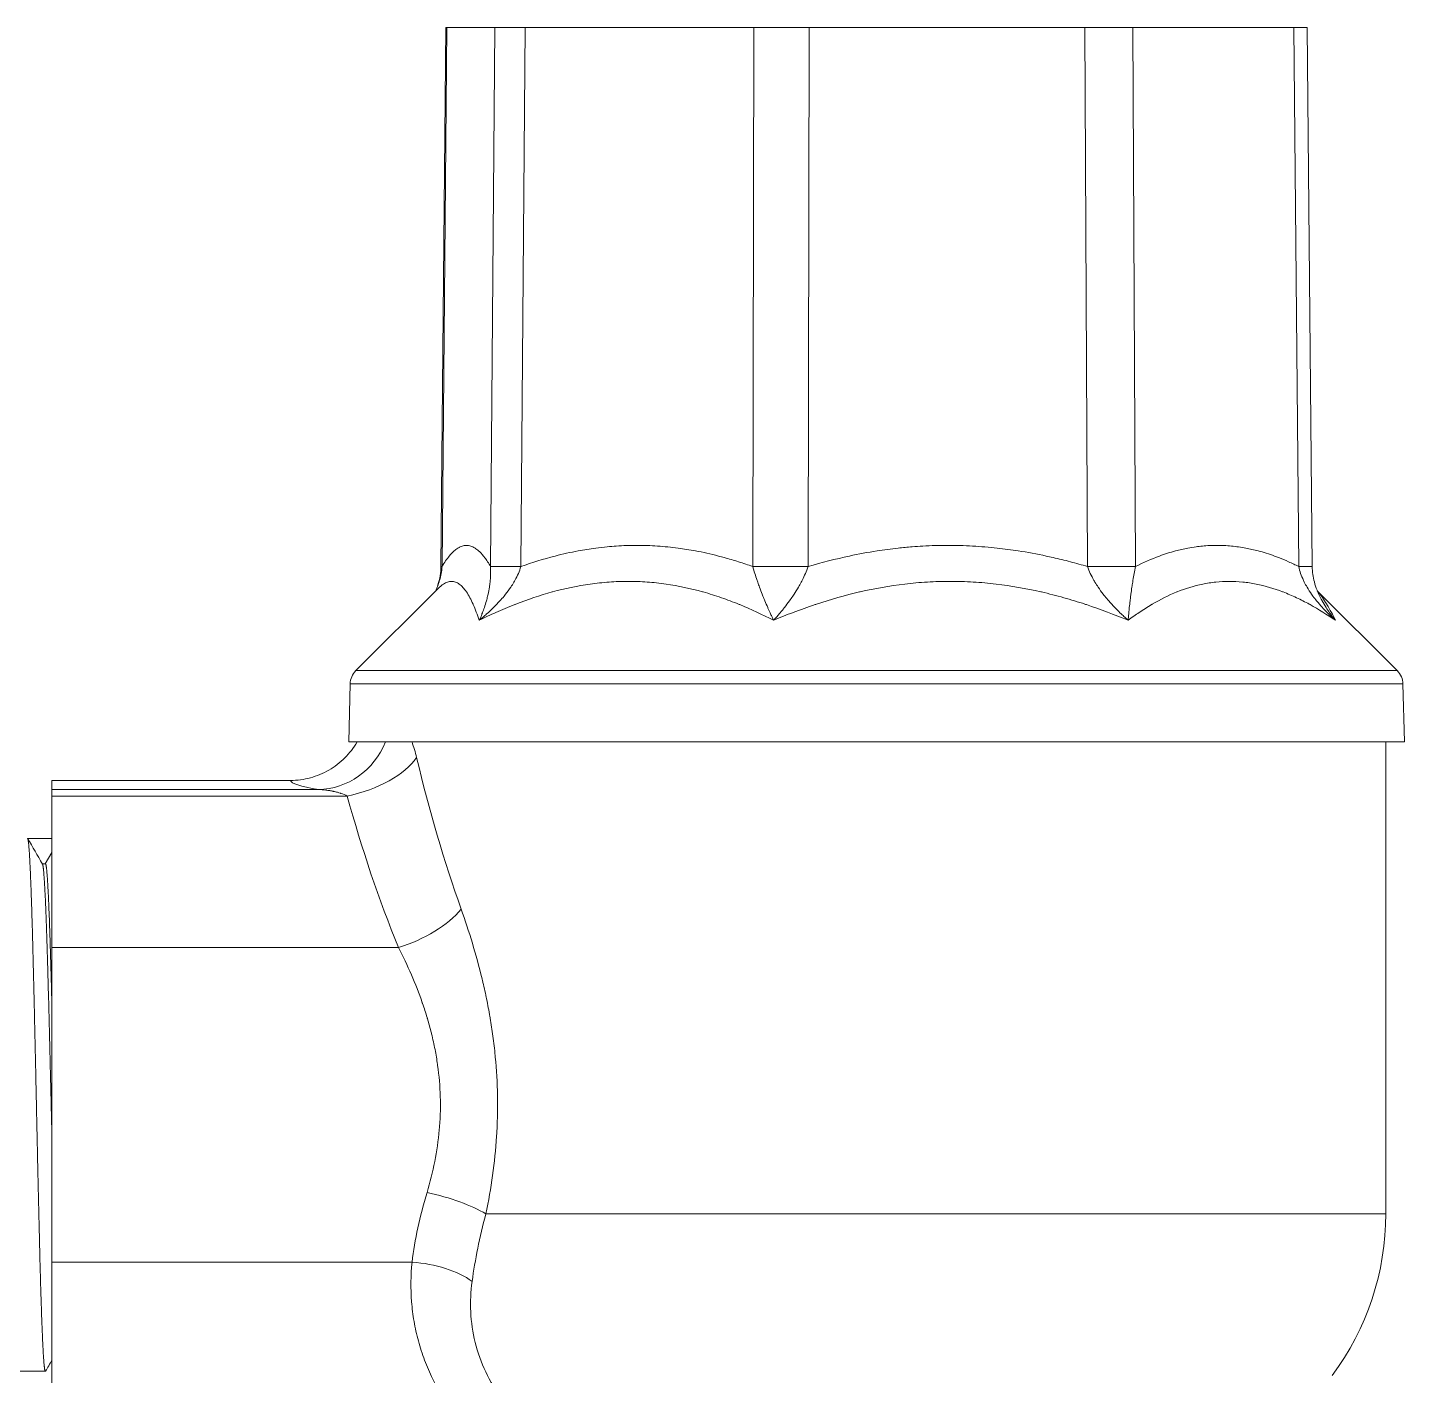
# Model space of a CAD drawing. Header units: metres. Extents: x 78 to 178, y -74 to 157.
# Drawn here: x 118.0039 to 118.0894, y -58.6127 to -58.529 of the extents above; entities that cross this region are included whole.
import ezdxf

# ---------------------------------------------------------------- set-up
doc = ezdxf.new("R2010")
doc.units = ezdxf.units.M
doc.layers.add('01_Fina', color=252, linetype='Continuous', lineweight=15)

# ---------------------------------------------------------------- blocks, each defined once
blk = doc.blocks.new('110-32-frente')
at = {"layer": '01_Fina', "linetype": 'Continuous', "lineweight": 5}
for p, q in [((7.741045540413067, 3.67772370488722), (7.740737066716014, 3.644254321665311)), ((7.741113342923497, 3.67772370488722), (7.740804848466383, 3.644252069199463)), ((7.741113342923497, 3.67772370488722), (7.741045540413067, 3.67772370488722)), ((7.741113342923497, 3.67772370488722), (7.744084046179175, 3.67772370488722)), ((7.743816946698273, 3.644252055318496), (7.744084046179175, 3.67772370488722)), ((7.745967842813628, 3.67772370488722), (7.744084046179175, 3.67772370488722)), ((7.745967842813628, 3.67772370488722), (7.745700743443493, 3.644252069199463)), ((7.745967842813628, 3.67772370488722), (7.760167069488468, 3.67772370488722)), ((7.760097828367043, 3.644252056249837), (7.760167069488468, 3.67772370488722)), ((7.763602161145557, 3.67772370488722), (7.760167069488468, 3.67772370488722)), ((7.763602161145557, 3.67772370488722), (7.76353292005092, 3.644252069199463)), ((7.763602161145557, 3.67772370488722), (7.780712196828644, 3.67772370488722)), ((7.780881374573831, 3.644252055318496), (7.780712196828644, 3.67772370488722)), ((7.783686353403637, 3.67772370488722), (7.780712196828644, 3.67772370488722)), ((7.783686353403637, 3.67772370488722), (7.79368437124451, 3.67772370488722)), ((7.783686353403637, 3.67772370488722), (7.783855531078664, 3.644252069199463)), ((7.793992865820974, 3.644252056249837), (7.79368437124451, 3.67772370488722)), ((7.794523174662827, 3.67772370488722), (7.79368437124451, 3.67772370488722)), ((7.794523174662827, 3.67772370488722), (7.794831648359875, 3.644254321665311)), ((7.740565631191948, 3.642894814796484), (7.735459163479312, 3.637788347083848)), ((7.795147540233492, 3.642750358446939), (7.800109551596584, 3.637788347083848)), ((7.800109551596584, 3.637788347083848), (7.735459163479312, 3.637788347083848)), ((7.735103422018063, 3.636960336407067), (7.73500911521475, 3.63335890488722)), ((7.800465293057826, 3.636960336407067), (7.735103422018063, 3.636960336407067)), ((7.800465293057826, 3.636960336407067), (7.800559599861145, 3.63335890488722)), ((7.73500911521475, 3.63335890488722), (7.800559599861145, 3.63335890488722)), ((7.799400357537947, 3.604063601885701), (7.799400357537947, 3.63335890488722)), ((7.716584357537968, 3.63097568129962), (7.716584357537968, 3.630408327227218)), ((7.731401214864412, 3.63097568129962), (7.716584357537968, 3.63097568129962)), ((7.716584357537968, 3.630408327227218), (7.716584357537968, 3.630005257769049)), ((7.733126988614174, 3.630408327227218), (7.716584357537968, 3.630408327227218)), ((7.716584357537968, 3.630005257769049), (7.716584357537968, 3.620596080823226)), ((7.734920419058504, 3.630005257769049), (7.716584357537968, 3.630005257769049)), ((7.71507554470935, 3.627376194977891), (7.716584357537968, 3.627376194977891)), ((7.716584357537968, 3.626505749895226), (7.71617336220688, 3.625794104887218)), ((7.715990457387902, 3.625794104887218), (7.716179643908767, 3.625794104887218)), ((7.716584357537968, 3.620596080823226), (7.716584357537968, 3.601063280823225)), ((7.738104418260412, 3.620596080823226), (7.716584357537968, 3.620596080823226)), ((7.799400357537947, 3.604063601885701), (7.743530649668507, 3.604063601885701)), ((7.716584357537968, 3.601063280823225), (7.716584357537968, 3.591654103935056)), ((7.738944333212407, 3.601063280823225), (7.716584357537968, 3.601063280823225)), ((7.688086864169349, 3.594280504887219), (7.716179643908767, 3.594280504887219))]:
    blk.add_line(p, q, dxfattribs=at)
for centre, radius, start, end in [((7.756512092484066, 3.641931785825653), 0.0040657066666666, 159.8841074653523, 159.8992462752002), ((7.736319005325235, 3.636928505237925), 0.001216, 135.0000000000113, 178.5000000000082), ((7.799249709750661, 3.636928505237925), 0.001216, 1.499999999991728, 44.99999999998863), ((7.782568357537946, 3.604063601885701), 0.016832, 323.3805031614418, 0)]:
    blk.add_arc(centre, radius, start, end, dxfattribs=at)
for centre, major_axis, ratio, start_param, end_param in [((7.7453368713536, 3.644211927136169), (-0.0045998046375796, 4.23945291429e-05), 0.0020685575873205, 0, 0.1719034599056481), ((7.748348969696252, 3.644211927136172), (-0.004599853546770901, 3.67062427737e-05), 0.0050541338821875, 5.325913381656711, 6.111280104557984), ((7.762746054646591, 3.644211927136169), (-0.0045999901576133, 9.5157690356e-06), 0.009216182269648, 4.540504585501212, 5.325871301470818), ((7.780094509099343, 3.644211927136172), (-0.0045999412440642, -2.32497560566e-05), 0.0079795160769613, 3.75507672134932, 4.540443445293356), ((7.790231843722294, 3.644211927136169), (0.0045998046375796, 4.23945291419e-05), 0.0020685575872895, 4.0769851007e-06, 0.6134666573932587), ((7.733126988614174, 3.63516979284893), (-0.0007716300513610001, -0.0047051472945952), 0.9513595267143493, 0.1707040750015594, 1.335476894273693), ((7.734920419058525, 3.632389257769045), (-0.0045981736182015, -0.0012611991820783), 0.4864643673301752, 1.438151066173105, 2.628194326946477), ((7.767784357537947, 3.659431280823223), (0, 0.0630189365825857), 0.5016904713802558, 2.014302967911615, 2.18758264140071), ((7.767784357537947, 3.630988759022756), (0.0363839999999998, 0), 0.052407779283046, 3.148451156752459, 3.450901382190079), ((7.767784357537947, 3.657047280823224), (0, 0.0630189365825857), 0.577350269189626, 2.014302967911453, 2.1875826414007), ((7.738104418260384, 3.622980080823218), (-0.0044125593373312, -0.001806417475151), 0.4712590737874944, 1.380213335529875, 2.426344211921916), ((7.739872954858242, 3.604063601885701), (-0.0046337935328206, 0.0011232904767643), 0.2711772576296094, 3.871042446737124, 4.778031350610053), ((7.738944333212415, 3.598679280823233), (-0.0047430722401477, 0.0004869186017602), 0.4980356029937162, 3.860160861589239, 4.763472289491684)]:
    blk.add_ellipse(centre, major_axis=major_axis, ratio=ratio, start_param=start_param, end_param=end_param, dxfattribs=at)
for points, knots in [([(7.740804848466361, 3.644252069199463), (7.740954460485475, 3.644504129608237), (7.74110475207042, 3.644723958989459), (7.741255745520668, 3.64490786076865), (7.741355744844369, 3.645029654485632), (7.741456052099137, 3.645135686585451), (7.74155671429203, 3.645225042129069), (7.741632853893634, 3.645292629525067), (7.741709203096, 3.645350669930048), (7.741785736653212, 3.645398742162843), (7.741836185003392, 3.645430429763973), (7.741886713456083, 3.645457786793141), (7.741937342068979, 3.645480711258464), (7.741975885252898, 3.645498163482272), (7.742014480455714, 3.64551304390336), (7.742053149926193, 3.645525311450154), (7.74214233363881, 3.645553604192581), (7.742231912671343, 3.645568009133459), (7.742321248733737, 3.645568120628055), (7.742411134523798, 3.645568232808727), (7.742500629601621, 3.645553901997498), (7.742589647537442, 3.645525573296769), (7.742678413127719, 3.645497324901445), (7.742766704322783, 3.6454551577329), (7.742854578432435, 3.645399504187821), (7.742929702870092, 3.645351925426627), (7.743004522448131, 3.645294489372837), (7.743079065073402, 3.6452275318413), (7.743178901194363, 3.645137854556741), (7.743278201877282, 3.645031144408617), (7.743377009949348, 3.644908262104007), (7.743401507747379, 3.644877795505312), (7.743425975262313, 3.644846334754728), (7.743450410873207, 3.644813897736732), (7.743512035122143, 3.644732094712452), (7.743573479658245, 3.644644060129614), (7.743634726396352, 3.644550048470978), (7.743695719063417, 3.644456426802733), (7.743756515664294, 3.644356877249389), (7.743816945338337, 3.644252044114136)], [0, 0, 0, 0, 0.1503962124824457, 0.1503962124824457, 0.1503962124824457, 0.25, 0.25, 0.25, 0.3253390372526776, 0.3253390372526776, 0.3253390372526776, 0.3749999999999999, 0.3749999999999999, 0.3749999999999999, 0.4128065191087572, 0.4128065191087572, 0.4128065191087572, 0.4999999999999999, 0.4999999999999999, 0.4999999999999999, 0.5877300242253803, 0.5877300242253803, 0.5877300242253803, 0.675211353838037, 0.675211353838037, 0.675211353838037, 0.7499999999999999, 0.7499999999999999, 0.7499999999999999, 0.8501656206524653, 0.8501656206524653, 0.8501656206524653, 0.8749999999999998, 0.8749999999999998, 0.8749999999999998, 0.9376299044248612, 0.9376299044248612, 0.9376299044248612, 1, 1, 1, 1]), ([(7.745700743443457, 3.644252069199463), (7.746406736333988, 3.644504121420531), (7.747117067550987, 3.64472393442038), (7.747832427863123, 3.644907890970653), (7.748305367012591, 3.645029508361143), (7.748780504078637, 3.645135453554317), (7.749257868755606, 3.645224745715149), (7.749619715945363, 3.645292430064294), (7.749982955520082, 3.645350559799727), (7.75034747089245, 3.645398698645184), (7.750587087133794, 3.645430342987467), (7.750827254656067, 3.645457670619126), (7.751068080712116, 3.645480579936503), (7.751252091436754, 3.645498084521186), (7.751436467021798, 3.645513007073031), (7.751621303119258, 3.645525304003019), (7.752046372366791, 3.645553583364289), (7.752473877859288, 3.645567983755974), (7.752900411796937, 3.64556811605091), (7.753330316002518, 3.645568249391181), (7.753758781692348, 3.645553923279639), (7.754185593035082, 3.645525573756192), (7.754610769817503, 3.645497332802975), (7.755034305009985, 3.645455175570944), (7.755456339987631, 3.645399529905553), (7.755816875826305, 3.645351992953159), (7.756176316746505, 3.645294611935952), (7.756534775746025, 3.645227719659427), (7.757015522012025, 3.645138007273331), (7.757494342176527, 3.645031231468511), (7.757971443713308, 3.644908244041623), (7.758089436011928, 3.644877827939222), (7.758207323188344, 3.644846420263366), (7.758325092188642, 3.644814040400511), (7.758622900603974, 3.644732159806959), (7.758920121847161, 3.644644021163177), (7.759216560126518, 3.644549908359039), (7.759511356793644, 3.644456316731623), (7.759805379533078, 3.644356816677782), (7.760097822680101, 3.644252045797236)], [0, 0, 0, 0, 0.1505008491662884, 0.1505008491662884, 0.1505008491662884, 0.2499999999999998, 0.2499999999999998, 0.2499999999999998, 0.325421349439888, 0.325421349439888, 0.325421349439888, 0.3749999999999998, 0.3749999999999998, 0.3749999999999998, 0.4128821277301026, 0.4128821277301026, 0.4128821277301026, 0.5, 0.5, 0.5, 0.5878062361853456, 0.5878062361853456, 0.5878062361853456, 0.6752762006389953, 0.6752762006389953, 0.6752762006389953, 0.75, 0.75, 0.75, 0.8502156106318066, 0.8502156106318066, 0.8502156106318066, 0.875, 0.875, 0.875, 0.9376735363664304, 0.9376735363664304, 0.9376735363664304, 1, 1, 1, 1]), ([(7.76353292005092, 3.644252069199463), (7.764381765185674, 3.644504129608237), (7.765236168612182, 3.644723958989462), (7.766096447348112, 3.64490786076865), (7.766666189225277, 3.645029654485632), (7.767238508740932, 3.645135686585451), (7.767813723312166, 3.645225042129069), (7.768248808293286, 3.645292629525067), (7.768685587530327, 3.645350669930053), (7.769123937103963, 3.645398742162843), (7.769412882418906, 3.645430429763973), (7.769702510016379, 3.645457786793141), (7.769992940623396, 3.645480711258468), (7.770214043269958, 3.645498163482272), (7.770435576724885, 3.64551304390336), (7.770657671227433, 3.645525311450156), (7.771169889575483, 3.645553604192581), (7.771685093292724, 3.645568009133459), (7.772199626785059, 3.645568120628055), (7.772717326448919, 3.645568232808727), (7.773233512581222, 3.645553901997498), (7.773747664674453, 3.645525573296765), (7.774260359263749, 3.645497324901442), (7.774771031598731, 3.6454551577329), (7.775279989702398, 3.645399504187821), (7.775715102973926, 3.645351925426627), (7.776148963250308, 3.645294489372837), (7.776581714131688, 3.6452275318413), (7.777161304254597, 3.645137854556741), (7.777738679407598, 3.645031144408617), (7.778314042348724, 3.644908262104007), (7.778456693903713, 3.644877795505308), (7.778599221757296, 3.644846334754724), (7.778741615661097, 3.644813897736732), (7.779100719323857, 3.644732094712452), (7.779459105818084, 3.644644060129614), (7.779816657998202, 3.644550048470978), (7.780172726937658, 3.644456426802733), (7.780527969028058, 3.644356877249389), (7.780881367312781, 3.644252044114136)], [0, 0, 0, 0, 0.1503962124831466, 0.1503962124831466, 0.1503962124831466, 0.2499999999999996, 0.2499999999999996, 0.2499999999999996, 0.3253390372532531, 0.3253390372532531, 0.3253390372532531, 0.3749999999999996, 0.3749999999999996, 0.3749999999999996, 0.4128065191092734, 0.4128065191092734, 0.4128065191092734, 0.4999999999999996, 0.4999999999999996, 0.4999999999999996, 0.5877300242257815, 0.5877300242257815, 0.5877300242257815, 0.6752113538383816, 0.6752113538383816, 0.6752113538383816, 0.7499999999999997, 0.7499999999999997, 0.7499999999999997, 0.8501656206526904, 0.8501656206526904, 0.8501656206526904, 0.8749999999999996, 0.8749999999999996, 0.8749999999999996, 0.9376299044250336, 0.9376299044250336, 0.9376299044250336, 1, 1, 1, 1]), ([(7.783855531078714, 3.644252069199463), (7.78434994749584, 3.644504121420531), (7.784847762727864, 3.64472393442038), (7.785349501769318, 3.644907890970657), (7.78568121158252, 3.645029508361147), (7.786014636274053, 3.645135453554321), (7.78634980722095, 3.645224745715149), (7.78660387014407, 3.645292430064294), (7.786859015457133, 3.645350559799727), (7.787115165724693, 3.645398698645184), (7.787283547551588, 3.645430342987467), (7.787452363621711, 3.645457670619126), (7.787621690538742, 3.645480579936503), (7.787751070096817, 3.645498084521182), (7.787880734120384, 3.645513007073033), (7.788010750425585, 3.645525304003019), (7.78830975010031, 3.645553583364289), (7.788610613326526, 3.64556798375597), (7.788910944743867, 3.64556811605091), (7.78921364923697, 3.645568249391181), (7.78951549516465, 3.645553923279639), (7.789816325900822, 3.645525573756192), (7.79011600454487, 3.645497332802975), (7.790414675836708, 3.645455175570944), (7.790712434755711, 3.645399529905549), (7.790966804102495, 3.645351992953159), (7.791220507558335, 3.645294611935952), (7.791473621135522, 3.645227719659423), (7.791813083688473, 3.645138007273331), (7.792151372147861, 3.645031231468511), (7.79248862350959, 3.644908244041623), (7.792572029368329, 3.644877827939222), (7.792655371791241, 3.644846420263366), (7.792738641379813, 3.644814040400511), (7.792949209391416, 3.644732159806959), (7.793159430754236, 3.644644021163177), (7.793369164576631, 3.644549908359039), (7.793577736937669, 3.644456316731623), (7.793785827419256, 3.644356816677782), (7.793992861928217, 3.644252045797236)], [0, 0, 0, 0, 0.1505008491670417, 0.1505008491670417, 0.1505008491670417, 0.2500000000000002, 0.2500000000000002, 0.2500000000000002, 0.3254213494405178, 0.3254213494405178, 0.3254213494405178, 0.3750000000000001, 0.3750000000000001, 0.3750000000000001, 0.4128821277306659, 0.4128821277306659, 0.4128821277306659, 0.5, 0.5, 0.5, 0.5878062361857858, 0.5878062361857858, 0.5878062361857858, 0.6752762006393703, 0.6752762006393703, 0.6752762006393703, 0.7499999999999999, 0.7499999999999999, 0.7499999999999999, 0.8502156106320498, 0.8502156106320498, 0.8502156106320498, 0.8749999999999998, 0.8749999999999998, 0.8749999999999998, 0.9376735363665988, 0.9376735363665988, 0.9376735363665988, 1, 1, 1, 1]), ([(7.740421188733918, 3.642750372338453), (7.740469551843801, 3.642870802214346), (7.74051326729365, 3.642993331348473), (7.740664523636752, 3.643482197555094), (7.740733518251197, 3.643869313206185), (7.740737066716014, 3.644254321665311)], [0.0477768537688878, 0.0477768537688878, 0.0477768537688878, 0.0477768537688878, 0.0868308261419231, 0.0868308261419231, 0.2014372328810025, 0.2014372328810025, 0.2014372328810025, 0.2014372328810025]), ([(7.740804848466383, 3.644252069199463), (7.740794803590753, 3.644107171685198), (7.740776342472018, 3.643964162040308), (7.740751568121432, 3.643825374347677), (7.740725268275646, 3.643678040721294), (7.740691847110454, 3.643535353148415), (7.740652909759582, 3.643396261953839), (7.740642304899197, 3.64335837949223), (7.740631285868801, 3.643320763133647), (7.740619866088294, 3.643283375895407), (7.740587248551015, 3.643176589286291), (7.740551463545259, 3.643071982625652), (7.740512932332975, 3.642969153141432), (7.740486292093487, 3.642898057478355), (7.740458341554081, 3.64282781297479), (7.740429169890107, 3.642758348667364)], [0, 0, 0, 0, 0.1063511576089856, 0.1063511576089856, 0.1063511576089856, 0.2192509502587657, 0.2192509502587657, 0.2192509502587657, 0.25, 0.25, 0.25, 0.3378264057471166, 0.3378264057471166, 0.3378264057471166, 0.3985490340864155, 0.3985490340864155, 0.3985490340864155, 0.3985490340864155]), ([(7.743816947444721, 3.644252057004436), (7.74382449989008, 3.644107166650844), (7.743826038642047, 3.643964168134935), (7.743822841257781, 3.643825384178597), (7.743819446871611, 3.643678049262717), (7.743810719883412, 3.643535352988942), (7.743797900131403, 3.643396252411527), (7.743794409890256, 3.643358381588516), (7.743790612872507, 3.643320776603403), (7.74378652206262, 3.64328340031556), (7.743774831239534, 3.643176585386122), (7.743760780858076, 3.643071955767029), (7.743744700988387, 3.642969097618603), (7.743721958928852, 3.642823623421314), (7.743695163585747, 3.642681700512926), (7.743664889077031, 3.64254273921049), (7.74365565158039, 3.642500338701985), (7.743646088749123, 3.642458214140617), (7.743636231248928, 3.642416405463158), (7.743612471510395, 3.642315633134995), (7.743586946583951, 3.642216451565076), (7.743560010128517, 3.642119404041661), (7.743520809752425, 3.641978171672512), (7.743478619167795, 3.641841427630549), (7.743433535357382, 3.641707640588421), (7.743424839505442, 3.641681835486803), (7.74341603561629, 3.641656140954626), (7.743407124973947, 3.641630554651378), (7.743368591992336, 3.641519909816253), (7.743328485680252, 3.641412445039875), (7.743286652963262, 3.641307113433342), (7.743260438521623, 3.641241107458807), (7.743233541340692, 3.641175939573322), (7.743205675381652, 3.641110938765571), (7.743177779293822, 3.641045867678663), (7.743148911223493, 3.640980961508134), (7.743119684489812, 3.64091759980662)], [2.9838029122e-06, 2.9838029122e-06, 2.9838029122e-06, 2.9838029122e-06, 0.1063555931711868, 0.1063555931711868, 0.1063555931711868, 0.2192609546257924, 0.2192609546257924, 0.2192609546257924, 0.25, 0.25, 0.25, 0.3378468449472294, 0.3378468449472294, 0.3378468449472294, 0.4620902758178158, 0.4620902758178158, 0.4620902758178158, 0.5, 0.5, 0.5, 0.5913745996855373, 0.5913745996855373, 0.5913745996855373, 0.7243512150506713, 0.7243512150506713, 0.7243512150506713, 0.75, 0.75, 0.75, 0.8609150295850657, 0.8609150295850657, 0.8609150295850657, 0.9304198521067328, 0.9304198521067328, 0.9304198521067328, 0.9999998235448704, 0.9999998235448704, 0.9999998235448704, 0.9999998235448704]), ([(7.745700743443493, 3.644252069199463), (7.745657959217424, 3.644107174674569), (7.745605221432526, 3.643964172028732), (7.745545483051252, 3.643825384178619), (7.745482065761031, 3.643678049262899), (7.74541073074851, 3.643535352988948), (7.745333184197293, 3.64339625241153), (7.745312071763599, 3.643358381588502), (7.745290492688247, 3.643320776603385), (7.745268455391318, 3.643283400315556), (7.745205476629812, 3.643176585386111), (7.745138951034269, 3.643071955767029), (7.745069306139598, 3.642969097618607), (7.744970806066419, 3.642823623421325), (7.744866082813152, 3.64268170051293), (7.744755999478861, 3.64254273921049), (7.744722410348138, 3.642500338701982), (7.74468831958508, 3.64245821414061), (7.744653802403071, 3.642416405463151), (7.744570604918613, 3.642315633134987), (7.744484732106869, 3.642216451565072), (7.744397088232751, 3.642119404041661), (7.744269540908014, 3.641978171672516), (7.744138230357499, 3.641841427630549), (7.744002901818818, 3.641707640588421), (7.743976799390381, 3.641681835486799), (7.743950546886707, 3.641656140954618), (7.743924147172427, 3.641630554651366), (7.743809984840978, 3.64151990981627), (7.743694297331295, 3.641412445039879), (7.743576495891559, 3.641307113433342), (7.743502675705122, 3.641241107458796), (7.743428016763117, 3.641175939573301), (7.743351769150635, 3.641110938765571), (7.743275439128843, 3.64104586770421), (7.743197513850106, 3.640980961559134), (7.743119684951309, 3.640917599881298)], [0, 0, 0, 0, 0.1063555932690382, 0.1063555932690382, 0.1063555932690382, 0.2192609546361756, 0.2192609546361756, 0.2192609546361756, 0.25, 0.25, 0.25, 0.3378468449488269, 0.3378468449488269, 0.3378468449488269, 0.4620902758159815, 0.4620902758159815, 0.4620902758159815, 0.5, 0.5, 0.5, 0.5913745996829373, 0.5913745996829373, 0.5913745996829373, 0.7243512150471049, 0.7243512150471049, 0.7243512150471049, 0.75, 0.75, 0.75, 0.8609150295561201, 0.8609150295561201, 0.8609150295561201, 0.9304198520710341, 0.9304198520710341, 0.9304198520710341, 0.9999997962084668, 0.9999997962084668, 0.9999997962084668, 0.9999997962084668]), ([(7.760097831638844, 3.644252057822658), (7.760139159739836, 3.644107164199482), (7.760182011277869, 3.64396415840795), (7.760225403549527, 3.643825374347677), (7.760271468931434, 3.643678040721297), (7.760318171410312, 3.643535353148415), (7.760365469604544, 3.643396261953839), (7.760378351599214, 3.643358379492234), (7.760391279097568, 3.643320763133651), (7.760404258959582, 3.643283375895412), (7.760441332450858, 3.643176589286294), (7.760478724268822, 3.643071982625652), (7.760516439717484, 3.642969153141432), (7.760569789540418, 3.642823697234923), (7.760623781164107, 3.642681804095762), (7.760678343981503, 3.642542866010241), (7.760695007092018, 3.642500435271073), (7.760711723987122, 3.642458280435594), (7.760728467211961, 3.642416442751827), (7.760768783185604, 3.642315701886674), (7.760809357783778, 3.642216539147405), (7.760849849119786, 3.642119506746542), (7.760908792133683, 3.641978257217221), (7.760967567557081, 3.641841490647696), (7.761026470218255, 3.641707687458719), (7.761037834770009, 3.641681871761498), (7.761049204107088, 3.641656166930473), (7.761060577331804, 3.641630570604885), (7.761109740304639, 3.641519925516039), (7.761158457995684, 3.641412460002072), (7.761207031563131, 3.641307127037684), (7.761237471594675, 3.64124111708768), (7.761267856771162, 3.641175945081624), (7.761298474087219, 3.641110943464076), (7.761329124677416, 3.641045871204397), (7.761360009207166, 3.640980967211756), (7.761390448643197, 3.64091759981094)], [2.7834320045e-06, 2.7834320045e-06, 2.7834320045e-06, 2.7834320045e-06, 0.1063511576115379, 0.1063511576115379, 0.1063511576115379, 0.2192509502596411, 0.2192509502596411, 0.2192509502596411, 0.25, 0.25, 0.25, 0.3378264057480204, 0.3378264057480204, 0.3378264057480204, 0.4620599323520904, 0.4620599323520904, 0.4620599323520904, 0.5, 0.5, 0.5, 0.5913558040144002, 0.5913558040144002, 0.5913558040144002, 0.7243419426946223, 0.7243419426946223, 0.7243419426946223, 0.75, 0.75, 0.75, 0.8609119361817821, 0.8609119361817821, 0.8609119361817821, 0.9304181102913244, 0.9304181102913244, 0.9304181102913244, 0.9999998219742152, 0.9999998219742152, 0.9999998219742152, 0.9999998219742152]), ([(7.76353292005092, 3.644252069199463), (7.763482457645466, 3.644107171685198), (7.763426331603299, 3.643964162040308), (7.763366623092984, 3.643825374347677), (7.763303237996047, 3.643678040721294), (7.763235781883267, 3.643535353148415), (7.763165059290586, 3.643396261953839), (7.763145797496839, 3.64335837949223), (7.763126289588939, 3.643320763133647), (7.763106534322801, 3.643283375895412), (7.763050108708548, 3.643176589286294), (7.762991833697392, 3.643071982625652), (7.762931902557539, 3.642969153141432), (7.762847127861433, 3.642823697234923), (7.762759050627835, 3.642681804095762), (7.762668109953196, 3.642542866010241), (7.762640337294378, 3.642500435271073), (7.762612296065428, 3.642458280435594), (7.762584041584865, 3.642416442751827), (7.762516007684339, 3.642315701886674), (7.762446561758821, 3.642216539147401), (7.762376373132576, 3.642119506746542), (7.762274199937514, 3.641978257217221), (7.762170440694994, 3.641841490647696), (7.762064764167043, 3.641707687458719), (7.762044375166822, 3.641681871761498), (7.762023914489098, 3.641656166930473), (7.762003384104125, 3.641630570604885), (7.761914637527538, 3.641519925516039), (7.761825532769363, 3.641412460002072), (7.761735576268506, 3.641307127037684), (7.761679202424296, 3.64124111708768), (7.76162248886338, 3.641175945081624), (7.7615648815593, 3.641110943464076), (7.76150721167, 3.641045871228044), (7.76144864370859, 3.640980967258928), (7.761390449386957, 3.64091759988003)], [0, 0, 0, 0, 0.1063511576091267, 0.1063511576091267, 0.1063511576091267, 0.219250950259083, 0.219250950259083, 0.219250950259083, 0.25, 0.25, 0.25, 0.3378264057476037, 0.3378264057476037, 0.3378264057476037, 0.462059932351765, 0.462059932351765, 0.462059932351765, 0.5, 0.5, 0.5, 0.5913558040141578, 0.5913558040141578, 0.5913558040141578, 0.7243419426944433, 0.7243419426944433, 0.7243419426944433, 0.75, 0.75, 0.75, 0.8609119361812169, 0.8609119361812169, 0.8609119361812169, 0.9304181102905821, 0.9304181102905821, 0.9304181102905821, 0.9999997966865909, 0.9999997966865909, 0.9999997966865909, 0.9999997966865909]), ([(7.780881378787178, 3.644252057004436), (7.780932271794847, 3.644107166650846), (7.780991330979098, 3.643964168134935), (7.781055894260859, 3.643825384178597), (7.781124435509702, 3.643678049262714), (7.781199213767023, 3.643535352988942), (7.781278927908957, 3.643396252411527), (7.781300630479982, 3.643358381588516), (7.781322704186372, 3.643320776603403), (7.781345145852604, 3.64328340031556), (7.781409280231202, 3.643176585386122), (7.781476222371594, 3.643071955767027), (7.781545655405459, 3.642969097618603), (7.78164385583996, 3.642823623421314), (7.781747023698451, 3.642681700512926), (7.781854475699467, 3.64254273921049), (7.781887261945733, 3.642500338701982), (7.781920449257967, 3.642458214140614), (7.781953968938707, 3.642416405463158), (7.782034762125028, 3.642315633134991), (7.78211768006551, 3.642216451565076), (7.78220188973183, 3.642119404041661), (7.782324439285495, 3.641978171672512), (7.78244973783665, 3.641841427630549), (7.782578113022523, 3.641707640588421), (7.782602874274922, 3.641681835486799), (7.782627750455062, 3.641656140954623), (7.782652739001357, 3.641630554651373), (7.782760798909727, 3.64151990981626), (7.782869802086381, 3.641412445039875), (7.782980327389324, 3.641307113433342), (7.783049587989928, 3.6412411074588), (7.783119453599247, 3.641175939573312), (7.783190618483943, 3.641110938765571), (7.78326186031245, 3.641045867678656), (7.783334407188263, 3.640980961508134), (7.783406677913482, 3.64091759980662)], [2.9838028769e-06, 2.9838028769e-06, 2.9838028769e-06, 2.9838028769e-06, 0.1063555931699096, 0.1063555931699096, 0.1063555931699096, 0.2192609546253091, 0.2192609546253091, 0.2192609546253091, 0.25, 0.25, 0.25, 0.337846844946651, 0.337846844946651, 0.337846844946651, 0.4620902758170769, 0.4620902758170769, 0.4620902758170769, 0.5, 0.5, 0.5, 0.5913745996846812, 0.5913745996846812, 0.5913745996846812, 0.7243512150495088, 0.7243512150495088, 0.7243512150495088, 0.75, 0.75, 0.75, 0.8609150295708136, 0.8609150295708136, 0.8609150295708136, 0.9304198520887408, 0.9304198520887408, 0.9304198520887408, 0.9999998235439406, 0.9999998235439406, 0.9999998235439406, 0.9999998235439406]), ([(7.783855531078664, 3.644252069199463), (7.783826952158897, 3.644107174674708), (7.783800320240196, 3.643964172028621), (7.78377561799529, 3.643825384178594), (7.783749394495358, 3.643678049262714), (7.783725326590406, 3.643535352988942), (7.783702849427691, 3.643396252411527), (7.783696729908506, 3.643358381588516), (7.783690729128202, 3.643320776603399), (7.783684836704914, 3.643283400315556), (7.783667997184068, 3.643176585386118), (7.783652090942581, 3.643071955767027), (7.783636954990428, 3.642969097618603), (7.783615547931062, 3.642823623421314), (7.783595682441812, 3.642681700512926), (7.783577131487412, 3.64254273921049), (7.78357147113531, 3.642500338701982), (7.783565933508626, 3.642458214140614), (7.783560520242225, 3.642416405463155), (7.783547472533186, 3.642315633134991), (7.783535112641346, 3.642216451565076), (7.783523476840508, 3.642119404041661), (7.783506543366463, 3.641978171672512), (7.783491138442698, 3.641841427630549), (7.783477034367797, 3.641707640588421), (7.783474313946747, 3.641681835486799), (7.783471642083413, 3.641656140954623), (7.78346901871167, 3.641630554651373), (7.783457674261825, 3.641519909816256), (7.783447349103532, 3.641412445039875), (7.783437934243026, 3.641307113433342), (7.783432034427541, 3.641241107458803), (7.783426493300722, 3.641175939573312), (7.783421272757124, 3.641110938765571), (7.783416046571106, 3.641045867704221), (7.783411141398318, 3.640980961559134), (7.783406678502537, 3.640917599881298)], [0, 0, 0, 0, 0.1063555931686196, 0.1063555931686196, 0.1063555931686196, 0.2192609546249632, 0.2192609546249632, 0.2192609546249632, 0.25, 0.25, 0.25, 0.3378468449464662, 0.3378468449464662, 0.3378468449464662, 0.4620902758169505, 0.4620902758169505, 0.4620902758169505, 0.5, 0.5, 0.5, 0.5913745996845777, 0.5913745996845777, 0.5913745996845777, 0.7243512150494196, 0.7243512150494196, 0.7243512150494196, 0.75, 0.75, 0.75, 0.8609150295741475, 0.8609150295741475, 0.8609150295741475, 0.930419852093134, 0.930419852093134, 0.930419852093134, 0.9999997962086136, 0.9999997962086136, 0.9999997962086136, 0.9999997962086136]), ([(7.793992868107956, 3.644252057822654), (7.794023515165818, 3.644107164199482), (7.794064191019813, 3.643964158407946), (7.794112105179267, 3.643825374347677), (7.794162971012504, 3.643678040721294), (7.794222014893656, 3.643535353148415), (7.794287441824117, 3.643396261953839), (7.794305261307152, 3.643358379492234), (7.794323560413346, 3.643320763133647), (7.79434232754177, 3.643283375895412), (7.794395930805912, 3.643176589286294), (7.794453188080666, 3.643071982625652), (7.794513635915827, 3.642969153141432), (7.794599141495545, 3.642823697234923), (7.794691017004246, 3.642681804095762), (7.794788384363173, 3.642542866010241), (7.79481811968732, 3.642500435271073), (7.794848369661651, 3.642458280435594), (7.794879062925523, 3.642416442751827), (7.794952969166943, 3.642315701886674), (7.795029632306602, 3.642216539147401), (7.795108209434942, 3.642119506746542), (7.795222593726122, 3.641978257217221), (7.795341043752472, 3.641841490647696), (7.795463710883063, 3.641707687458715), (7.795487378013319, 3.641681871761498), (7.795511202739178, 3.641656166930473), (7.795535182349383, 3.641630570604885), (7.795638838871981, 3.641519925516039), (7.795744275481744, 3.641412460002072), (7.795852009978204, 3.641307127037684), (7.795919524917772, 3.64124111708768), (7.795987950806626, 3.641175945081624), (7.796057976890032, 3.641110943464076), (7.796128079076041, 3.641045871204397), (7.79619978777962, 3.640980967211753), (7.796271563776549, 3.64091759981094)], [2.7834319688e-06, 2.7834319688e-06, 2.7834319688e-06, 2.7834319688e-06, 0.1063511576106594, 0.1063511576106594, 0.1063511576106594, 0.2192509502595221, 0.2192509502595221, 0.2192509502595221, 0.25, 0.25, 0.25, 0.3378264057479663, 0.3378264057479663, 0.3378264057479663, 0.4620599323520444, 0.4620599323520444, 0.4620599323520444, 0.5, 0.5, 0.5, 0.591355804014344, 0.591355804014344, 0.591355804014344, 0.7243419426946031, 0.7243419426946031, 0.7243419426946031, 0.75, 0.75, 0.75, 0.8609119361816837, 0.8609119361816837, 0.8609119361816837, 0.9304181102911648, 0.9304181102911648, 0.9304181102911648, 0.9999998219743896, 0.9999998219743896, 0.9999998219743896, 0.9999998219743896]), ([(7.794831648359875, 3.644254321665311), (7.7948346314312, 3.643930658404382), (7.794883805206559, 3.64360554893749), (7.795055959274678, 3.642955600232337), (7.795186403288332, 3.642627453596444), (7.795344745075872, 3.642318506656612)], [0, 0, 0, 0, 0.096345632023046, 0.096345632023046, 0.2015145254035472, 0.2015145254035472, 0.2015145254035472, 0.2015145254035472]), ([(7.743119684507498, 3.64091760107177), (7.742998013598814, 3.641272594969571), (7.742873233651906, 3.641598494572122), (7.742744117161656, 3.641888785433852), (7.742740003070708, 3.641898035088981), (7.742735884584959, 3.641907248658206), (7.742731761776375, 3.641916425707307), (7.742667987669037, 3.642058381876683), (7.7426030414885, 3.642191849182967), (7.742537125354729, 3.642315255952574), (7.742467141997203, 3.642446277291128), (7.742396065686817, 3.642565957887455), (7.742323813007253, 3.642673456288044), (7.742321647171528, 3.642676678644328), (7.742319480278353, 3.642679890050754), (7.742317312323487, 3.642683090489718), (7.742175538517173, 3.642892383783156), (7.742029153206871, 3.643054730242436), (7.741877160568478, 3.643164714008417), (7.741800334445982, 3.643220306347405), (7.741722075456344, 3.643262522460112), (7.741642268310777, 3.643290806924728), (7.741562319359544, 3.643319141646717), (7.741480816542456, 3.643333495011919), (7.741397793155165, 3.643333341731047), (7.741315327786856, 3.643333189480412), (7.741231444723453, 3.643318703970877), (7.741147071352095, 3.643290384603567), (7.74106269798073, 3.643262065236257), (7.740977602018354, 3.643219859847501), (7.740891844673598, 3.643164465319731), (7.740784159557563, 3.643094906657819), (7.740675408524353, 3.643004552084605), (7.740565764183202, 3.642894918695049)], [1.484685e-08, 1.484685e-08, 1.484685e-08, 1.484685e-08, 0.1211400655708195, 0.1211400655708195, 0.1211400655708195, 0.1250000000000001, 0.1250000000000001, 0.1250000000000001, 0.1847078101699761, 0.1847078101699761, 0.1847078101699761, 0.2480997718563536, 0.2480997718563536, 0.2480997718563536, 0.2500000000000003, 0.2500000000000003, 0.2500000000000003, 0.3742657681822187, 0.3742657681822187, 0.3742657681822187, 0.4370770808154171, 0.4370770808154171, 0.4370770808154171, 0.5000000000000004, 0.5000000000000004, 0.5000000000000004, 0.5625000000000004, 0.5625000000000004, 0.5625000000000004, 0.6250000000000002, 0.6250000000000002, 0.6250000000000002, 0.7034809717622467, 0.7034809717622467, 0.7034809717622467, 0.7034809717622467]), ([(7.761390449221642, 3.640917601053686), (7.760699561399321, 3.641272559411628), (7.759999499793429, 3.641598413775401), (7.759287846201153, 3.641888665339942), (7.759264968145089, 3.641897996272348), (7.75924207813248, 3.641907290478851), (7.759219176685824, 3.641916547522193), (7.75886825503391, 3.642058394322937), (7.7585139902625, 3.642191762608145), (7.758157907149623, 3.642315112283895), (7.757779587788143, 3.642446164751369), (7.757399217326003, 3.642565907986906), (7.757017085163048, 3.642673434628644), (7.757005272287514, 3.642676758606466), (7.75699345772859, 3.642680070906489), (7.756981641474787, 3.642683371509814), (7.756232703342648, 3.642892570442935), (7.755476544514231, 3.643054820455109), (7.754711738579402, 3.643164739492046), (7.754324960596263, 3.643220327794228), (7.753935970383061, 3.64326253580629), (7.753544608999945, 3.643290813958326), (7.753151987018441, 3.643319183195981), (7.752756978078152, 3.643333532483488), (7.752359760005205, 3.643333343120911), (7.751965737789639, 3.643333155281868), (7.751569627191408, 3.64331863291877), (7.751176243140698, 3.643290263640366), (7.750782859089981, 3.643261894361963), (7.750390942074268, 3.643219630326015), (7.750000437591531, 3.643164178782221), (7.749219428626055, 3.643053275694629), (7.74844403426698, 3.642889639193949), (7.747673793988078, 3.642679497316252), (7.747666005915966, 3.642677372524623), (7.747658218371897, 3.642675242979041), (7.747650431355808, 3.642673108685944), (7.746888082532841, 3.642464161406007), (7.746130791397909, 3.64220971436001), (7.745378125020371, 3.641916129716714), (7.745357557305666, 3.641908107084955), (7.745336992038418, 3.641900054804139), (7.7453164291082, 3.641891972955364), (7.744928077196732, 3.641739338997712), (7.744540558851787, 3.641576170484223), (7.744156175494914, 3.641404426665777), (7.743808502412626, 3.641249085125476), (7.743463393951338, 3.641086724848495), (7.743119684452764, 3.640917600520944)], [1.52883621e-08, 1.52883621e-08, 1.52883621e-08, 1.52883621e-08, 0.1211066937485907, 0.1211066937485907, 0.1211066937485907, 0.125, 0.125, 0.125, 0.1846576051163235, 0.1846576051163235, 0.1846576051163235, 0.2480406363769735, 0.2480406363769735, 0.2480406363769735, 0.2500000000000001, 0.2500000000000001, 0.2500000000000001, 0.3741884404879914, 0.3741884404879914, 0.3741884404879914, 0.4369930715102337, 0.4369930715102337, 0.4369930715102337, 0.5000000000000001, 0.5000000000000001, 0.5000000000000001, 0.5625, 0.5625, 0.5625, 0.6249999999999997, 0.6249999999999997, 0.6249999999999997, 0.7499999999999997, 0.7499999999999997, 0.7499999999999997, 0.7512639030183803, 0.7512639030183803, 0.7512639030183803, 0.8749999999999998, 0.8749999999999998, 0.8749999999999998, 0.8783812706637725, 0.8783812706637725, 0.8783812706637725, 0.942240016060842, 0.942240016060842, 0.942240016060842, 0.9999999748264768, 0.9999999748264768, 0.9999999748264768, 0.9999999748264768]), ([(7.783406678733015, 3.64091760107177), (7.782551189821062, 3.641272594969573), (7.781685801791958, 3.641598494572122), (7.780808304586293, 3.641888785433848), (7.780780344537938, 3.641898035088981), (7.780752372219887, 3.641907248658206), (7.780724388323812, 3.641916425707307), (7.78029151642265, 3.642058381876683), (7.77985506917929, 3.642191849182967), (7.779417152842405, 3.642315255952574), (7.778952215750087, 3.642446277291128), (7.778485624976461, 3.642565957887455), (7.778017584253937, 3.64267345628804), (7.778003554333899, 3.642676678644328), (7.777989523111203, 3.642679890050754), (7.777975490575442, 3.642683090489718), (7.777057830324693, 3.642892383783156), (7.776134467700599, 3.643054730242432), (7.775204359498188, 3.643164714008417), (7.774734227474397, 3.643220306347405), (7.774262371403957, 3.643262522460112), (7.773788542891253, 3.643290806924728), (7.773313872454309, 3.643319141646717), (7.772837221622857, 3.643333495011919), (7.772359101685729, 3.643333341731047), (7.771884195300942, 3.643333189480412), (7.771408325467683, 3.643318703970877), (7.770936613923419, 3.643290384603567), (7.770464902379153, 3.643262065236257), (7.769995902056763, 3.643219859847501), (7.769529479316226, 3.643164465319731), (7.76859663383516, 3.643053676264194), (7.767674108311702, 3.642890131527042), (7.766760624062242, 3.642679960956023), (7.766750651823544, 3.642677666585754), (7.766740680663588, 3.642675366659616), (7.766730710578713, 3.642673061185078), (7.76582739371058, 3.642464178907069), (7.764932897450548, 3.642209802633836), (7.764045922428693, 3.641916226519053), (7.764020937805923, 3.641907956964331), (7.763995958932653, 3.641899656165858), (7.76397098567471, 3.641891324221127), (7.763513418202863, 3.641738663847629), (7.763057734669317, 3.641575559747594), (7.76260633300361, 3.641403946320647), (7.762198093332784, 3.641248742177086), (7.761793356424307, 3.641086575022505), (7.761390449001076, 3.640917600549951)], [1.48465751e-08, 1.48465751e-08, 1.48465751e-08, 1.48465751e-08, 0.1211400655707425, 0.1211400655707425, 0.1211400655707425, 0.1249999999999999, 0.1249999999999999, 0.1249999999999999, 0.1847078101698722, 0.1847078101698722, 0.1847078101698722, 0.2480997718561918, 0.2480997718561918, 0.2480997718561918, 0.2499999999999998, 0.2499999999999998, 0.2499999999999998, 0.3742657681819774, 0.3742657681819774, 0.3742657681819774, 0.4370770808151331, 0.4370770808151331, 0.4370770808151331, 0.4999999999999993, 0.4999999999999993, 0.4999999999999993, 0.5624999999999996, 0.5624999999999996, 0.5624999999999996, 0.6249999999999997, 0.6249999999999997, 0.6249999999999997, 0.7499999999999999, 0.7499999999999999, 0.7499999999999999, 0.7513645882107456, 0.7513645882107456, 0.7513645882107456, 0.8749999999999998, 0.8749999999999998, 0.8749999999999998, 0.8784826055394999, 0.8784826055394999, 0.8784826055394999, 0.9422919417414098, 0.9422919417414098, 0.9422919417414098, 0.999999975153797, 0.999999975153797, 0.999999975153797, 0.999999975153797]), ([(7.79627156433937, 3.640917601053686), (7.795752728139156, 3.641272559411625), (7.795229108887312, 3.641598413775398), (7.794700020434859, 3.641888665339942), (7.794683011435808, 3.641897996272344), (7.794665996796347, 3.641907290478851), (7.794648976943108, 3.641916547522189), (7.794388179662262, 3.642058394322937), (7.794125691057729, 3.642191762608145), (7.793862779651548, 3.642315112283892), (7.793583450271092, 3.642446164751365), (7.793303644646741, 3.642565907986906), (7.793023717496082, 3.64267343462864), (7.793015064090512, 3.642676758606466), (7.793006410569425, 3.642680070906489), (7.79299775692796, 3.642683371509814), (7.792449271580316, 3.642892570442935), (7.791900062774054, 3.643054820455109), (7.791350106920496, 3.643164739492046), (7.791071983011974, 3.643220327794223), (7.790793667559192, 3.64326253580629), (7.790515135245101, 3.643290813958326), (7.790235705761787, 3.643319183195981), (7.789956057727202, 3.643333532483488), (7.789676382842607, 3.643333343120911), (7.789398958110027, 3.643333155281865), (7.789121571286173, 3.64331863291877), (7.788847566458904, 3.643290263640366), (7.788573561631637, 3.643261894361959), (7.788302027688104, 3.643219630326015), (7.788032822405233, 3.643164178782221), (7.787494411839496, 3.643053275694629), (7.786965364222852, 3.642889639193949), (7.786444259059955, 3.642679497316252), (7.78643899004885, 3.642677372524623), (7.786433721847991, 3.642675242979045), (7.786428454456235, 3.642673108685947), (7.785912776838358, 3.642464161406007), (7.785404849630985, 3.64220971436001), (7.784903206860178, 3.641916129716714), (7.784889498734366, 3.641908107084955), (7.784875794678918, 3.641900054804143), (7.784862094595907, 3.641891972955367), (7.7846033545541, 3.641739338997716), (7.784346030568514, 3.641576170484228), (7.784091480747782, 3.641404426665783), (7.783861241536883, 3.64124908512548), (7.783633272139312, 3.641086724848495), (7.783406678480673, 3.640917600520946)], [1.52883381e-08, 1.52883381e-08, 1.52883381e-08, 1.52883381e-08, 0.1211066937485003, 0.1211066937485003, 0.1211066937485003, 0.1250000000000002, 0.1250000000000002, 0.1250000000000002, 0.1846576051162134, 0.1846576051162134, 0.1846576051162134, 0.2480406363767938, 0.2480406363767938, 0.2480406363767938, 0.2500000000000004, 0.2500000000000004, 0.2500000000000004, 0.3741884404877237, 0.3741884404877237, 0.3741884404877237, 0.4369930715099171, 0.4369930715099171, 0.4369930715099171, 0.5000000000000006, 0.5000000000000006, 0.5000000000000006, 0.5625000000000006, 0.5625000000000006, 0.5625000000000006, 0.6250000000000004, 0.6250000000000004, 0.6250000000000004, 0.7500000000000001, 0.7500000000000001, 0.7500000000000001, 0.7512639030178277, 0.7512639030178277, 0.7512639030178277, 0.8750000000000001, 0.8750000000000001, 0.8750000000000001, 0.8783812706631234, 0.8783812706631234, 0.8783812706631234, 0.9422400160602032, 0.9422400160602032, 0.9422400160602032, 0.9999999748262192, 0.9999999748262192, 0.9999999748262192, 0.9999999748262192]), ([(7.795155438227347, 3.642730811537216), (7.795169888081339, 3.642714178287363), (7.795184351864713, 3.642697226960741), (7.79519882919078, 3.642679960956023), (7.795200752991157, 3.642677666585754), (7.79520267703021, 3.642675366659616), (7.795204601307452, 3.642673061185078), (7.795378946071764, 3.642464178907065), (7.795555241500686, 3.642209802633836), (7.795732753457508, 3.641916226519053), (7.795737753676412, 3.641907956964331), (7.795742754936256, 3.641899656165858), (7.795747757241679, 3.641891324221127), (7.795839410971958, 3.641738663847629), (7.795931415169518, 3.641575559747594), (7.796023141094557, 3.641403946320643), (7.796106096396427, 3.641248742177083), (7.796188824280343, 3.641086575022502), (7.796271564211687, 3.640917600549951)], [0.7397309571962466, 0.7397309571962466, 0.7397309571962466, 0.7397309571962466, 0.75, 0.75, 0.75, 0.7513645882107458, 0.7513645882107458, 0.7513645882107458, 0.8750000000000001, 0.8750000000000001, 0.8750000000000001, 0.8784826055395006, 0.8784826055395006, 0.8784826055395006, 0.9422919417414461, 0.9422919417414461, 0.9422919417414461, 0.9999999751538045, 0.9999999751538045, 0.9999999751538045, 0.9999999751538045]), ([(7.795344743633571, 3.642318507747397), (7.795379178905817, 3.642251318503781), (7.795414605735843, 3.642184928421176), (7.795450835343443, 3.642119506746542), (7.795529057355473, 3.641978257217221), (7.795611026732253, 3.641841490647696), (7.795696754323266, 3.641707687458715), (7.795713294418831, 3.641681871761498), (7.795729974948037, 3.641656166930473), (7.795746793843335, 3.641630570604885), (7.795819496784942, 3.641519925516039), (7.795893999363222, 3.641412460002072), (7.795970641004209, 3.641307127037684), (7.796018670706202, 3.64124111708768), (7.79606754742074, 3.64117594508162), (7.796117771627222, 3.641110943464076), (7.796168050397844, 3.641045871228044), (7.796219681606673, 3.640980967258928), (7.796271563872678, 3.640917599880027)], [0.5297614331334508, 0.5297614331334508, 0.5297614331334508, 0.5297614331334508, 0.5913558040141722, 0.5913558040141722, 0.5913558040141722, 0.7243419426944439, 0.7243419426944439, 0.7243419426944439, 0.75, 0.75, 0.75, 0.8609119361806898, 0.8609119361806898, 0.8609119361806898, 0.9304181102899548, 0.9304181102899548, 0.9304181102899548, 0.9999997966867208, 0.9999997966867208, 0.9999997966867208, 0.9999997966867208]), ([(7.731401216459553, 3.630975681300764), (7.731820931800605, 3.630975681299666), (7.732231359523815, 3.631030226403957), (7.73263277072769, 3.6311377090461), (7.732833476329623, 3.631191450367172), (7.733033216823607, 3.631259258533276), (7.733225536989878, 3.631339027666502), (7.73341785715614, 3.631418796799728), (7.733603545769099, 3.631510532507512), (7.733782727981676, 3.631614008931152), (7.73414109240683, 3.631820961778431), (7.734477446695244, 3.63207908897704), (7.734770433567142, 3.63237222869407), (7.734916927003098, 3.632518798552581), (7.735053362548157, 3.63267432782748), (7.735179716626602, 3.632838837513528), (7.73530607070505, 3.633003347199579), (7.735423066855133, 3.633178167462219), (7.735527472418503, 3.633358904702166)], [0, 0, 0, 0, 0.2499999999999978, 0.2499999999999978, 0.2499999999999978, 0.3749999999999987, 0.3749999999999987, 0.3749999999999987, 0.4999999999999997, 0.4999999999999997, 0.4999999999999997, 0.7499999999999982, 0.7499999999999982, 0.7499999999999982, 0.8749999999999991, 0.8749999999999991, 0.8749999999999991, 1, 1, 1, 1]), ([(7.734920419058525, 3.630005257769049), (7.734794900302673, 3.630071595685002), (7.734664264364682, 3.630122669184982), (7.734531919456379, 3.630166720590835), (7.734516006358845, 3.630172017313824), (7.734500052041112, 3.63017720670626), (7.734484064248668, 3.630182293099956), (7.734425520000107, 3.630200918504172), (7.734366371460303, 3.630218214447992), (7.734307208696642, 3.630234215387201), (7.734229008312645, 3.630255365169819), (7.734150767080747, 3.6302742663479), (7.73407232131624, 3.630291340132181), (7.734059115552206, 3.630294214377435), (7.734045903470572, 3.630297036369416), (7.73403268033072, 3.630299807461049), (7.733966080272103, 3.630313764423419), (7.733899454101398, 3.630326379160695), (7.733832469017131, 3.630337754402763), (7.733751962209481, 3.630351425870596), (7.733670929869205, 3.630363310860065), (7.733590650428951, 3.630373246975619), (7.733434439299643, 3.630392581089399), (7.733280991300155, 3.630404666092445), (7.733126988614174, 3.630408327227218)], [0, 0, 0, 0, 0.2231665459695638, 0.2231665459695638, 0.2231665459695638, 0.2499999999999976, 0.2499999999999976, 0.2499999999999976, 0.3482589940448899, 0.3482589940448899, 0.3482589940448899, 0.4781361429454936, 0.4781361429454936, 0.4781361429454936, 0.4999999999999952, 0.4999999999999952, 0.4999999999999952, 0.6101201513287585, 0.6101201513287585, 0.6101201513287585, 0.7424693442567512, 0.7424693442567512, 0.7424693442567512, 1, 1, 1, 1]), ([(7.741993873803352, 3.622980080823218), (7.742238489280942, 3.622292442796364), (7.742470938898535, 3.621590563068387), (7.742687612686459, 3.620873528822922), (7.742906567164723, 3.620148947134382), (7.743109407294134, 3.619408890258075), (7.743291828900126, 3.61865252858066), (7.743298693961258, 3.61862406446794), (7.743305530141022, 3.618595577274664), (7.743312337238343, 3.61856706653085), (7.743396758143282, 3.618213479285103), (7.743476684807504, 3.617856306355783), (7.743551650764714, 3.617495302305393), (7.743558089246711, 3.617464297324392), (7.743564491185381, 3.61743326414729), (7.743570855872846, 3.617402205288055), (7.743645053778024, 3.617040129018938), (7.74371441061541, 3.616673355794469), (7.743777804790497, 3.616305312281792), (7.743783164841338, 3.616274193776992), (7.743788482290426, 3.616243066165012), (7.743793756957572, 3.616211929710367), (7.743856437488851, 3.615841925411619), (7.743913108827237, 3.615470626028212), (7.743963508684722, 3.615098092758132), (7.744018280224934, 3.614693245958868), (7.744065645792332, 3.614286941689311), (7.744105307859137, 3.613879087491596), (7.744107939686727, 3.61385202380034), (7.744110537583139, 3.613824953283046), (7.744113101462681, 3.613797875735322), (7.744188088549584, 3.613005924947163), (7.744233929424978, 3.612208241103967), (7.744248721998375, 3.611404550220925), (7.744249070963357, 3.611385590709094), (7.744249402696105, 3.611366627872175), (7.744249717198813, 3.611347662151899), (7.744256322493015, 3.610949337559834), (7.744255329689026, 3.610548460183007), (7.744246613422674, 3.610148663609649), (7.744237495609938, 3.60973044895881), (7.744219925957857, 3.609313418091723), (7.744194320201807, 3.608899082239243), (7.744193833476947, 3.608891206371027), (7.744193343848287, 3.608883331477112), (7.744192851318394, 3.608875457555328), (7.744141756492139, 3.608058620501044), (7.744059335247933, 3.607250520956245), (7.743948246398396, 3.606449875411925), (7.743836814552026, 3.605646757802322), (7.743696539451733, 3.604851133073768), (7.743530649668507, 3.604063601885701)], [0, 0, 0, 0, 0.1220372422440666, 0.1220372422440666, 0.1220372422440666, 0.2453590383918341, 0.2453590383918341, 0.2453590383918341, 0.2499999999999995, 0.2499999999999995, 0.2499999999999995, 0.3075567176839876, 0.3075567176839876, 0.3075567176839876, 0.3124999999999995, 0.3124999999999995, 0.3124999999999995, 0.3701275260048156, 0.3701275260048156, 0.3701275260048156, 0.3749999999999996, 0.3749999999999996, 0.3749999999999996, 0.4329011433516275, 0.4329011433516275, 0.4329011433516275, 0.495824630842056, 0.495824630842056, 0.495824630842056, 0.4999999999999997, 0.4999999999999997, 0.4999999999999997, 0.622119141990882, 0.622119141990882, 0.622119141990882, 0.6249999999999997, 0.6249999999999997, 0.6249999999999997, 0.6855047725324872, 0.6855047725324872, 0.6855047725324872, 0.7487969166004003, 0.7487969166004003, 0.7487969166004003, 0.7499999999999999, 0.7499999999999999, 0.7499999999999999, 0.8748073230704857, 0.8748073230704857, 0.8748073230704857, 1, 1, 1, 1]), ([(7.739872954858242, 3.605391157537127), (7.740062812268008, 3.606020687035048), (7.740224572503201, 3.606660003235543), (7.740353548743954, 3.607309221280367), (7.740481855411807, 3.60795506894625), (7.740577715934421, 3.608610711934751), (7.740636735320392, 3.609277878068507), (7.740637107648076, 3.609282086929933), (7.740637478509307, 3.609286296250086), (7.740637847902888, 3.609290506026432), (7.740666605539466, 3.609618241057258), (7.740686536587084, 3.609949630371492), (7.740696933609973, 3.610282283193789), (7.740707459052699, 3.610619044809529), (7.740708211836604, 3.610957090471753), (7.740699395865049, 3.611291758632174), (7.740699086595974, 3.611303498973248), (7.74069876558017, 3.611315235168419), (7.740698432843415, 3.611326967182019), (7.740679734801758, 3.611986244146358), (7.740623913841993, 3.61263732403442), (7.740534315374077, 3.613280776886885), (7.740531972896121, 3.613297599430373), (7.74052960738588, 3.613314416768092), (7.740527218915119, 3.61333122884551), (7.740482954683123, 3.613642797949658), (7.740430797314992, 3.61395255112956), (7.740371127880308, 3.61426060542), (7.740308109122246, 3.614585951200498), (7.740236711411739, 3.614909402100932), (7.74015740883312, 3.615230958298141), (7.740152772588657, 3.615249757348113), (7.740148109312245, 3.615268549920377), (7.740143419329961, 3.615287335402573), (7.740067665543541, 3.615590763288004), (7.739985032125694, 3.615891856594707), (7.739897144441272, 3.616187464103681), (7.739891713486206, 3.616205730953094), (7.739886262476347, 3.616223976896797), (7.739880791598338, 3.616242202043174), (7.739791831291464, 3.616538555683568), (7.739697369571048, 3.616830234495264), (7.739598129791553, 3.617117632110918), (7.739592502596508, 3.617133928423218), (7.7395868600534, 3.617150210979442), (7.739581202307413, 3.617166479729835), (7.739373827723589, 3.617762781746482), (7.739145924807928, 3.618340879185051), (7.738902788484317, 3.618902853120243), (7.738651449596581, 3.619483786078795), (7.738383822795802, 3.620047488386962), (7.738104418260384, 3.620596080823215)], [0, 0, 0, 0, 0.1249322635090248, 0.1249322635090248, 0.1249322635090248, 0.249215948202709, 0.249215948202709, 0.249215948202709, 0.2500000000000004, 0.2500000000000004, 0.2500000000000004, 0.3110391666813568, 0.3110391666813568, 0.3110391666813568, 0.3728322645218222, 0.3728322645218222, 0.3728322645218222, 0.3750000000000008, 0.3750000000000008, 0.3750000000000008, 0.4968152411113025, 0.4968152411113025, 0.4968152411113025, 0.5000000000000011, 0.5000000000000011, 0.5000000000000011, 0.5590214075982451, 0.5590214075982451, 0.5590214075982451, 0.6213557639677438, 0.6213557639677438, 0.6213557639677438, 0.6250000000000016, 0.6250000000000016, 0.6250000000000016, 0.6838626270898726, 0.6838626270898726, 0.6838626270898726, 0.6875000000000016, 0.6875000000000016, 0.6875000000000016, 0.7466462302179191, 0.7466462302179191, 0.7466462302179191, 0.7500000000000017, 0.7500000000000017, 0.7500000000000017, 0.8729264470855325, 0.8729264470855325, 0.8729264470855325, 1, 1, 1, 1]), ([(7.741556712890358, 3.591654103935063), (7.741034772925495, 3.592349856622355), (7.740591778544783, 3.593074691846052), (7.740222700105562, 3.593826753186515), (7.740038054969943, 3.594202999678973), (7.739872234790531, 3.594585417208563), (7.739724697181287, 3.594975333082203), (7.739577328832858, 3.595364801629344), (7.739448199489793, 3.595761754988604), (7.739338101387923, 3.596164952495847), (7.739283099806791, 3.596366377407168), (7.739232995728427, 3.596568847527755), (7.739187949668711, 3.596771197438701), (7.739142833080003, 3.596973864170603), (7.739102790037456, 3.597176411821088), (7.739067592595299, 3.597379229438399), (7.738997160663138, 3.597785078153144), (7.738946114674683, 3.5981920060896), (7.738913804000759, 3.598600498054633), (7.738849224890344, 3.599416947992416), (7.738859599389462, 3.600237888975769), (7.738944333212415, 3.601063280823229)], [0, 0, 0, 0, 0.25, 0.25, 0.25, 0.3750717435583708, 0.3750717435583708, 0.3750717435583708, 0.5, 0.5, 0.5, 0.5624102642577447, 0.5624102642577447, 0.5624102642577447, 0.6249182447910779, 0.6249182447910779, 0.6249182447910779, 0.75, 0.75, 0.75, 1, 1, 1, 1]), ([(7.742674317810148, 3.599867819842948), (7.742586038742139, 3.599233131973409), (7.742556437772505, 3.598599613878189), (7.742617113358484, 3.597334967676388), (7.742707279884115, 3.596703840319566), (7.743019451406398, 3.595444100832562), (7.743237002014879, 3.594833891384627), (7.743794756482898, 3.593654000165916), (7.744134937795059, 3.593084053504668), (7.74454202768375, 3.592535631630834)], [0, 0, 0, 0, 0.25, 0.25, 0.5, 0.5, 0.75, 0.75, 1, 1, 1, 1])]:
    blk.add_open_spline(points, degree=3, knots=knots, dxfattribs=at)
for points in [[(7.740568936173707, 3.642898114202445), (7.74057708582589, 3.642906382922753), (7.74058074284099, 3.642910578278375), (7.74058074284099, 3.642910578278375)], [(7.738942405950568, 3.63335890488722), (7.739048289273058, 3.633061372788382), (7.739143926231242, 3.632738343504922), (7.739227126915551, 3.632389257769045)], [(7.715080131118341, 3.627369604869354), (7.71538604686092, 3.626840117836831), (7.715691977939371, 3.626310639665383), (7.715997929782474, 3.625781173495777)], [(7.738944333212415, 3.601063280823229), (7.739121957994711, 3.602454036572229), (7.739423446424153, 3.60390067676073), (7.739872954858242, 3.605391157537123)], [(7.743530649668507, 3.604063601885701), (7.743135849275227, 3.602603081341872), (7.74285976552167, 3.601201107740017), (7.742674317810148, 3.599867819842948)], [(7.716584357537947, 3.594969254385969), (7.716453960157772, 3.594743572997646), (7.716323565984119, 3.594517889756282), (7.716193174596604, 3.594292204905084)]]:
    blk.add_open_spline(points, degree=3, dxfattribs=at)
for points, weights, knots in [([(7.716193174596604, 3.594292204905084), (7.716124669368447, 3.5941736342501), (7.716059389755621, 3.595222478193818), (7.715948085407795, 3.59701079901982), (7.715836781059968, 3.601438525202436), (7.715725476712143, 3.605866251385049), (7.715614172364317, 3.611242142015395), (7.715502868016492, 3.616618032645739), (7.715391563668669, 3.620888680222826), (7.715280259320834, 3.625159327799917), (7.715168954973017, 3.626693490103267), (7.715119053619169, 3.627381304887218), (7.715066600430503, 3.627381304887218)], [0.9764801313804397, 0.9707018727474196, 1, 0.9510565162951534, 1, 0.9510565162951534, 1, 0.9510565162951534, 1, 0.9510565162951534, 1, 0.9774481344362376, 0.9756788777882212], [0.8733564766833032, 0.8733564766833032, 0.8733564766833032, 0.8833333333333332, 0.8833333333333332, 0.9, 0.9, 0.9166666666666666, 0.9166666666666666, 0.9333333333333332, 0.9333333333333332, 0.95, 0.95, 0.9576795601295844, 0.9576795601295844, 0.9576795601295844]), ([(7.716584357537968, 3.608905793398935), (7.716556948640416, 3.610049633809484), (7.716530542711574, 3.611202703961339), (7.716419238363748, 3.616063041275239), (7.716307934015923, 3.619924129455917), (7.716196629668097, 3.623785217636593), (7.716085325320272, 3.625172252232587), (7.716042675525747, 3.625703738573143), (7.715997929782474, 3.625781173495777)], [0.9818216271929672, 0.9879383227187554, 1, 0.9510565162951534, 1, 0.9510565162951534, 1, 0.9806619494424871, 0.9766052058560958], [0.912559317956066, 0.912559317956066, 0.912559317956066, 0.9166666666666666, 0.9166666666666666, 0.9333333333333332, 0.9333333333333332, 0.95, 0.95, 0.9565851635034572, 0.9565851635034572, 0.9565851635034572]), ([(7.716584357537968, 3.617024060937144), (7.716543558803573, 3.618572917360204), (7.71650460714693, 3.619924129455917), (7.716393302799103, 3.623785217636593), (7.716281998451272, 3.625172252232587), (7.716232097097433, 3.625794104887218), (7.716179643908767, 3.625794104887218)], [0.9774071392172086, 0.9823090761297552, 1, 0.9510565162951534, 1, 0.9774481344362376, 0.9756788777882212], [0.9273090639341866, 0.9273090639341866, 0.9273090639341866, 0.9333333333333332, 0.9333333333333332, 0.95, 0.95, 0.9576795601295844, 0.9576795601295844, 0.9576795601295844])]:
    blk.add_rational_spline(points, weights, degree=2, knots=knots, dxfattribs=at)

msp = doc.modelspace()

# ---------------------------------------------------------------- block references
msp.add_blockref('110-32-frente', (110.2888535111232, -62.20667496279316))

doc.saveas('drawing.dxf')
